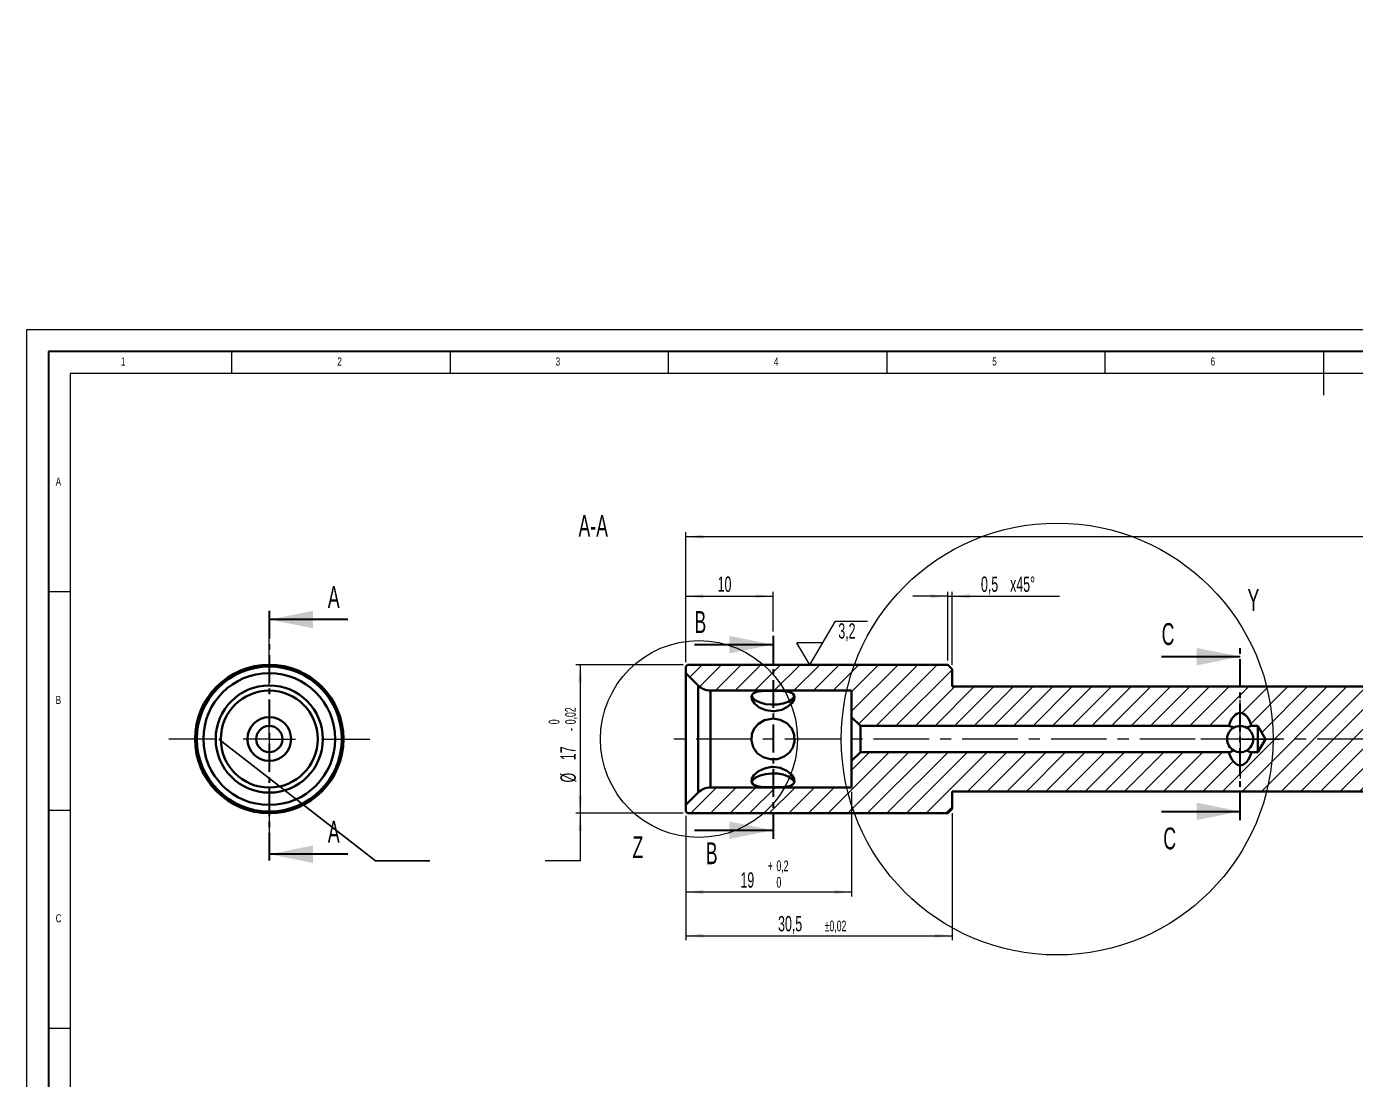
# Model space of a CAD drawing. Header units: millimetres. Extents: x 0 to 594, y 0 to 979.
# Drawn here: x 0 to 304.3, y 248.3 to 489.4 of the extents above; entities that cross this region are included whole.
import ezdxf

# ---------------------------------------------------------------- set-up
doc = ezdxf.new("R2010")
doc.units = ezdxf.units.MM
doc.linetypes.add('CENTER', pattern=[10.16, 6.35, -1.27, 1.27, -1.27])
doc.linetypes.add('CENTERX2', pattern=[20.32, 12.7, -2.54, 2.54, -2.54])
doc.styles.add('SLDTEXTSTYLE0', font='TXT', dxfattribs={"width": 0.605})
doc.styles.add('SLDTEXTSTYLE2', font='TXT', dxfattribs={"width": 0.75})
doc.dimstyles.new('SLDDIMSTYLE0', dxfattribs={"dimtxt": 3.5, "dimasz": 4, "dimexe": 0, "dimexo": 0.0625, "dimgap": 0.875, "dimtad": 1, "dimlfac": 0.5, "dimrnd": 1e-09, "dimzin": 12, "dimdsep": 46, "dimtxsty": 'SLDTEXTSTYLE0', "dimsah": 1, "dimcen": 0.09, "dimadec": 0, "dimazin": 0, "dimtfac": 1, "dimtofl": 0, "dimtmove": 0, "dimatfit": 3, "dimfxl": 1, "dimfrac": 2, "dimtolj": 1, "dimtzin": 12, "dimarcsym": 0})
doc.dimstyles.new('SLDDIMSTYLE1', dxfattribs={"dimtxt": 3.5, "dimasz": 4, "dimexe": 0, "dimexo": 0.0625, "dimgap": 0.875, "dimtad": 1, "dimlfac": 0.5, "dimrnd": 1e-09, "dimzin": 12, "dimdsep": 46, "dimtxsty": 'SLDTEXTSTYLE0', "dimsah": 1, "dimcen": 0.09, "dimadec": 0, "dimazin": 0, "dimtol": 1, "dimtp": 0.2, "dimtfac": 1, "dimtdec": 1, "dimtofl": 0, "dimtmove": 0, "dimatfit": 3, "dimfxl": 1, "dimfrac": 2, "dimtolj": 1, "dimarcsym": 0})
doc.dimstyles.new('SLDDIMSTYLE2', dxfattribs={"dimtxt": 3.5, "dimasz": 4, "dimexe": 0, "dimexo": 0.0625, "dimgap": 0.875, "dimtad": 1, "dimlfac": 0.5, "dimrnd": 1e-09, "dimzin": 12, "dimdsep": 46, "dimtxsty": 'SLDTEXTSTYLE0', "dimsah": 1, "dimcen": 0.09, "dimadec": 0, "dimazin": 0, "dimtol": 1, "dimtp": 0.02, "dimtm": 0.02, "dimtfac": 1, "dimtofl": 0, "dimtmove": 0, "dimatfit": 3, "dimfxl": 1, "dimfrac": 2, "dimtolj": 1, "dimarcsym": 0})
doc.dimstyles.new('SLDDIMSTYLE3', dxfattribs={"dimtxt": 3.5, "dimasz": 4, "dimexe": 0, "dimexo": 0.0625, "dimgap": 0.875, "dimtad": 1, "dimlfac": 0.5, "dimrnd": 1e-09, "dimzin": 12, "dimdsep": 46, "dimtxsty": 'SLDTEXTSTYLE0', "dimsah": 1, "dimcen": 0.09, "dimadec": 0, "dimazin": 0, "dimtfac": 1, "dimtofl": 0, "dimtmove": 0, "dimatfit": 3, "dimfxl": 1, "dimfrac": 2, "dimtolj": 1, "dimtzin": 12, "dimarcsym": 0})
doc.dimstyles.new('SLDDIMSTYLE4', dxfattribs={"dimtxt": 3.5, "dimasz": 4, "dimexe": 0, "dimexo": 0.0625, "dimgap": 0.875, "dimtad": 1, "dimlfac": 0.5, "dimrnd": 1e-09, "dimzin": 12, "dimdsep": 46, "dimtxsty": 'SLDTEXTSTYLE0', "dimsah": 1, "dimcen": 0.09, "dimadec": 0, "dimazin": 0, "dimtol": 1, "dimtm": 0.02, "dimtfac": 1, "dimtofl": 0, "dimtmove": 0, "dimatfit": 3, "dimfxl": 1, "dimfrac": 2, "dimtolj": 1, "dimarcsym": 0})
doc.dimstyles.new('SLDDIMSTYLE5', dxfattribs={"dimtxt": 3.5, "dimasz": 4, "dimexe": 0, "dimexo": 0.0625, "dimgap": 0.875, "dimtad": 1, "dimlfac": 0.5, "dimrnd": 1e-09, "dimzin": 12, "dimdsep": 46, "dimtxsty": 'SLDTEXTSTYLE0', "dimsah": 1, "dimcen": 0.09, "dimadec": 0, "dimazin": 0, "dimtol": 1, "dimtp": 0.05, "dimtm": 0.05, "dimtfac": 1, "dimtofl": 0, "dimtmove": 0, "dimatfit": 3, "dimfxl": 1, "dimfrac": 2, "dimtolj": 1, "dimarcsym": 0})
doc.dimstyles.new('SLDDIMSTYLE8', dxfattribs={"dimtxt": 0, "dimasz": 4, "dimexe": 0, "dimexo": 0.0625, "dimgap": 0, "dimtad": 0, "dimtih": 1, "dimtoh": 1, "dimdec": 0, "dimrnd": 1e-09, "dimzin": 0, "dimdsep": 46, "dimtxsty": 'Standard', "dimblk1": 'NONE', "dimblk2": 'NONE', "dimsah": 1, "dimcen": 0.09, "dimadec": 0, "dimazin": 0, "dimtfac": 4, "dimtdec": 0, "dimtofl": 0, "dimtmove": 0, "dimatfit": 3, "dimldrblk": 'NONE', "dimfxl": 1, "dimfrac": 2, "dimtolj": 1, "dimtzin": 0, "dimarcsym": 0})

# ---------------------------------------------------------------- blocks, each defined once
blk = doc.blocks.new('SW_CENTERMARKSYMBOL_0')
at = {"color": 0, "linetype": 'Continuous', "lineweight": 0}
for p, q in [((0, 12), (0, 23)), ((0, 0), (0, 6)), ((-12, 0), (-23, 0)), ((0, 0), (-6, 0)), ((0, 0), (0, -6)), ((0, 0), (6, 0)), ((12, 0), (23, 0)), ((0, -12), (0, -23))]:
    blk.add_line(p, q, dxfattribs=at)
blk = doc.blocks.new('*D15')
at = {"color": 7, "linetype": 'Continuous', "lineweight": 15}
for p, q in [((150.96, 343.89), (150.96, 359.99)), ((170.96, 350.91), (170.96, 359.99)), ((150.96, 358.99), (170.96, 358.99))]:
    blk.add_line(p, q, dxfattribs=at)
for points in [[(150.96, 358.99), (154.96, 358.54), (154.96, 359.44)], [(170.96, 358.99), (166.96, 359.44), (166.96, 358.54)]]:
    blk.add_solid(points, dxfattribs=at)
at = {"color": 7, "linetype": 'Continuous', "lineweight": 15, "insert": (158.28, 363.5), "char_height": 3.5, "attachment_point": 1, "style": 'SLDTEXTSTYLE0'}
blk.add_mtext('10', dxfattribs=at)
blk = doc.blocks.new('*D16')
at = {"color": 7, "linetype": 'Continuous', "lineweight": 15}
for p, q in [((188.96, 314.19), (188.96, 290.25)), ((150.96, 308.69), (150.96, 290.25)), ((188.96, 291.25), (150.96, 291.25))]:
    blk.add_line(p, q, dxfattribs=at)
for points in [[(150.96, 291.25), (154.96, 290.8), (154.96, 291.7)], [(188.96, 291.25), (184.96, 291.7), (184.96, 290.8)]]:
    blk.add_solid(points, dxfattribs=at)
at = {"color": 7, "linetype": 'Continuous', "lineweight": 15, "attachment_point": 1, "style": 'SLDTEXTSTYLE0'}
for s, insert, char_height in [('0,2', (171.74, 298.47), 2.45), ('19', (163.5, 295.76), 3.5), ('+', (169.77, 298.47), 2.45), ('0', (171.74, 294.71), 2.45)]:
    blk.add_mtext(s, dxfattribs=dict(at, insert=insert, char_height=char_height))
blk = doc.blocks.new('*D17')
at = {"color": 7, "linetype": 'Continuous', "lineweight": 15}
for p, q in [((150.96, 308.69), (150.96, 280.25)), ((211.96, 309.29), (211.96, 280.25)), ((150.96, 281.25), (211.96, 281.25))]:
    blk.add_line(p, q, dxfattribs=at)
for points in [[(150.96, 281.25), (154.96, 280.8), (154.96, 281.7)], [(211.96, 281.25), (207.96, 281.7), (207.96, 280.8)]]:
    blk.add_solid(points, dxfattribs=at)
at = {"color": 7, "linetype": 'Continuous', "lineweight": 15, "attachment_point": 1, "style": 'SLDTEXTSTYLE0'}
for s, insert, char_height in [('30,5', (172.12, 285.76), 3.5), ('±0,02', (182.8, 284.71), 2.45)]:
    blk.add_mtext(s, dxfattribs=dict(at, insert=insert, char_height=char_height))
blk = doc.blocks.new('*D18')
at = {"color": 7, "linetype": 'Continuous', "lineweight": 15}
for p, q in [((210.96, 344.29), (210.96, 359.99)), ((211.96, 343.29), (211.96, 359.99)), ((210.96, 358.99), (202.96, 358.99)), ((210.96, 358.99), (211.96, 358.99)), ((211.96, 358.99), (236.53, 358.99))]:
    blk.add_line(p, q, dxfattribs=at)
for points in [[(210.96, 358.99), (206.96, 359.44), (206.96, 358.54)], [(211.96, 358.99), (215.96, 358.54), (215.96, 359.44)]]:
    blk.add_solid(points, dxfattribs=at)
at = {"color": 7, "linetype": 'Continuous', "lineweight": 15, "char_height": 3.5, "attachment_point": 1, "style": 'SLDTEXTSTYLE0'}
for s, insert in [('0,5', (218.58, 363.5)), ('x45°', (225.26, 363.5))]:
    blk.add_mtext(s, dxfattribs=dict(at, insert=insert))
blk = doc.blocks.new('*D19')
at = {"color": 7, "linetype": 'Continuous', "lineweight": 15}
for p, q in [((150.36, 343.29), (125.8, 343.29)), ((126.8, 343.29), (126.8, 309.29)), ((150.36, 309.29), (125.8, 309.29)), ((126.8, 309.29), (126.8, 298.38)), ((126.8, 298.38), (118.8, 298.38))]:
    blk.add_line(p, q, dxfattribs=at)
for points in [[(126.8, 343.29), (126.35, 339.29), (127.25, 339.29)], [(126.8, 309.29), (127.25, 313.29), (126.35, 313.29)], [(126.8, 309.29), (126.35, 305.29), (127.25, 305.29)]]:
    blk.add_solid(points, dxfattribs=at)
at = {"color": 7, "linetype": 'Continuous', "lineweight": 15, "attachment_point": 1, "rotation": 90, "style": 'SLDTEXTSTYLE0'}
for s, insert, char_height in [('0,02', (123.34, 329.68), 2.45), ('0', (119.58, 329.68), 2.45), ('-', (123.34, 328.14), 2.45), ('17', (122.28, 321.44), 3.5), ('%%c', (122.28, 316.34), 3.5)]:
    blk.add_mtext(s, dxfattribs=dict(at, insert=insert, char_height=char_height))
blk = doc.blocks.new('*D23')
at = {"color": 7, "linetype": 'Continuous', "lineweight": 15}
for p, q in [((150.96, 343.89), (150.96, 373.62)), ((506.96, 372.62), (150.96, 372.62)), ((506.96, 338.29), (506.96, 373.62))]:
    blk.add_line(p, q, dxfattribs=at)
for points in [[(150.96, 372.62), (154.96, 372.17), (154.96, 373.07)], [(506.96, 372.62), (502.96, 373.07), (502.96, 372.17)]]:
    blk.add_solid(points, dxfattribs=at)
at = {"color": 7, "linetype": 'Continuous', "lineweight": 15, "attachment_point": 1, "style": 'SLDTEXTSTYLE0'}
for s, insert, char_height in [('178', (320.28, 377.13), 3.5), ('±0,05', (329.63, 376.08), 2.45)]:
    blk.add_mtext(s, dxfattribs=dict(at, insert=insert, char_height=char_height))
blk = doc.blocks.new('_NONE')
blk = doc.blocks.new('SW_CENTERMARKSYMBOL_1')
at = {"color": 0, "linetype": 'Continuous', "lineweight": 0}
for p, q in [((0, 6), (0, 9)), ((0, 0), (0, 6)), ((-6, 0), (-9, 0)), ((0, 0), (-6, 0)), ((0, 0), (0, -6)), ((0, 0), (6, 0)), ((6, 0), (9, 0)), ((0, -6), (0, -9))]:
    blk.add_line(p, q, dxfattribs=at)
blk = doc.blocks.new('SW_SFSYMBOL_0')
at = {"color": 0, "linetype": 'Continuous', "lineweight": 0}
for p, q in [((-6.54, -5), (-0.65, 5)), ((-0.65, 5), (6.68, 5)), ((-6.54, -5), (-9.49, 0)), ((-3.6, 0), (-9.49, 0))]:
    blk.add_line(p, q, dxfattribs=at)
at = {"color": 0, "linetype": 'Continuous', "lineweight": 0, "insert": (0, 4.51), "char_height": 3.5, "attachment_point": 1, "style": 'SLDTEXTSTYLE0'}
blk.add_mtext('3,2', dxfattribs=at)

msp = doc.modelspace()

# ---------------------------------------------------------------- hatches: boundary and pattern name
at = {"linetype": 'Continuous', "lineweight": 0}
h = msp.add_hatch(dxfattribs=at)
h.set_pattern_fill('ANSI31', style=0)
edge = h.paths.add_edge_path(flags=0)
edge.add_line((458.37034, 326.28617), (462.45619, 333.08617))
edge.add_line((462.45619, 333.08617), (506.95619, 333.08617))
edge.add_line((506.95619, 333.08617), (506.95619, 337.28617))
edge.add_line((506.95619, 337.28617), (505.95619, 338.28617))
edge.add_line((505.95619, 338.28617), (211.95619, 338.28617))
edge.add_line((211.95619, 338.28617), (211.95619, 342.28617))
edge.add_line((211.95619, 342.28617), (210.95619, 343.28617))
edge.add_line((210.95619, 343.28617), (151.35619, 343.28617))
edge.add_line((151.35619, 343.28617), (150.95619, 342.88617))
edge.add_line((150.95619, 342.88617), (150.95619, 341.38617))
edge.add_line((150.95619, 341.38617), (153.78462, 338.55774))
edge.add_arc((156.61304, 341.38617), 4, 225, 270)
edge.add_line((156.61304, 337.38617), (188.95619, 337.38617))
edge.add_line((188.95619, 337.38617), (188.95619, 331.28617))
edge.add_line((188.95619, 331.28617), (190.95619, 329.28617))
edge.add_line((190.95619, 329.28617), (275.35811, 329.28617))
edge.add_ellipse((277.95619, 326.28617), major_axis=(0, 6), ratio=0.5, start_angle=-40.8933946, end_angle=40.8933946, ccw=False)
edge.add_line((280.55427, 329.28617), (281.95619, 329.28617))
edge.add_line((281.95619, 329.28617), (283.75877, 326.28617))
edge.add_line((283.75877, 326.28617), (281.95619, 323.28617))
edge.add_line((281.95619, 323.28617), (280.55427, 323.28617))
edge.add_ellipse((277.95619, 326.28617), major_axis=(0, -6), ratio=0.5, start_angle=-40.8933946, end_angle=40.8933946, ccw=False)
edge.add_line((275.35811, 323.28617), (190.95619, 323.28617))
edge.add_line((190.95619, 323.28617), (188.95619, 321.28617))
edge.add_line((188.95619, 321.28617), (188.95619, 315.18617))
edge.add_line((188.95619, 315.18617), (156.61304, 315.18617))
edge.add_arc((156.61304, 311.18617), 4, 90, 135)
edge.add_line((153.78462, 314.01459), (150.95619, 311.18617))
edge.add_line((150.95619, 311.18617), (150.95619, 309.68617))
edge.add_line((150.95619, 309.68617), (151.35619, 309.28617))
edge.add_line((151.35619, 309.28617), (210.95619, 309.28617))
edge.add_line((210.95619, 309.28617), (211.95619, 310.28617))
edge.add_line((211.95619, 310.28617), (211.95619, 314.28617))
edge.add_line((211.95619, 314.28617), (505.95619, 314.28617))
edge.add_line((505.95619, 314.28617), (506.95619, 315.28617))
edge.add_line((506.95619, 315.28617), (506.95619, 319.48617))
edge.add_line((506.95619, 319.48617), (462.45619, 319.48617))
edge.add_line((462.45619, 319.48617), (458.37034, 326.28617))

# ---------------------------------------------------------------- linework, layer by layer
at = {"color": 7, "linetype": 'Continuous', "lineweight": 0}
for p, q in [((0, 420), (0, 0)), ((594, 420), (0, 420)), ((47, 410), (47, 415)), ((97, 415), (97, 410)), ((147, 410), (147, 415)), ((197, 415), (197, 410)), ((247, 410), (247, 415)), ((297, 415), (297, 405)), ((584, 410), (10, 410)), ((10, 410), (10, 10)), ((10, 360), (5, 360)), ((5, 310), (10, 310)), ((10, 260), (5, 260))]:
    msp.add_line(p, q, dxfattribs=at)
at = {"color": 7, "linetype": 'Continuous', "lineweight": 30}
for p, q in [((589, 415), (5, 415)), ((5, 415), (5, 5)), ((73.58248, 353.64283), (55.58248, 353.64283)), ((152.95619, 347.90741), (170.95619, 347.90741)), ((259.95619, 345.15469), (277.95619, 345.15469)), ((259.95619, 309.71611), (277.95619, 309.71611)), ((152.95619, 305.40663), (170.95619, 305.40663)), ((73.58248, 299.91201), (55.58248, 299.91201))]:
    msp.add_line(p, q, dxfattribs=at)
at = {"color": 7, "linetype": 'CENTER', "lineweight": 30}
for p, q in [((55.58248, 355.64283), (55.58248, 297.91201)), ((170.95619, 349.90741), (170.95619, 303.40663)), ((277.95619, 307.71611), (277.95619, 347.15469))]:
    msp.add_line(p, q, dxfattribs=at)
at = {"color": 7, "linetype": 'Continuous', "lineweight": 40}
for p, q in [((150.95619, 342.88617), (151.35619, 343.28617)), ((150.95619, 341.38617), (150.95619, 342.88617)), ((153.78462, 338.55774), (150.95619, 341.38617)), ((150.95619, 311.18617), (150.95619, 341.38617)), ((210.95619, 343.28617), (151.35619, 343.28617)), ((210.95619, 343.28617), (211.95619, 342.28617)), ((211.95619, 338.28617), (211.95619, 342.28617)), ((153.78462, 314.01459), (153.78462, 338.55774)), ((211.95619, 338.28617), (505.95619, 338.28617)), ((156.61304, 337.38617), (188.95619, 337.38617)), ((156.61304, 337.38617), (156.61304, 315.18617)), ((188.95619, 331.28617), (188.95619, 337.38617)), ((190.95619, 329.28617), (188.95619, 331.28617)), ((188.95619, 321.28617), (188.95619, 331.28617)), ((190.95619, 329.28617), (275.35811, 329.28617)), ((190.95619, 329.28617), (190.95619, 323.28617)), ((280.55427, 329.28617), (281.95619, 329.28617)), ((281.95619, 329.28617), (283.75877, 326.28617)), ((281.95619, 329.28617), (281.95619, 323.28617)), ((283.75877, 326.28617), (281.95619, 323.28617)), ((188.95619, 321.28617), (190.95619, 323.28617)), ((275.35811, 323.28617), (190.95619, 323.28617)), ((281.95619, 323.28617), (280.55427, 323.28617)), ((188.95619, 315.18617), (188.95619, 321.28617)), ((150.95619, 311.18617), (153.78462, 314.01459)), ((188.95619, 315.18617), (156.61304, 315.18617)), ((505.95619, 314.28617), (211.95619, 314.28617)), ((211.95619, 310.28617), (211.95619, 314.28617)), ((150.95619, 309.68617), (150.95619, 311.18617)), ((151.35619, 309.28617), (150.95619, 309.68617)), ((151.35619, 309.28617), (210.95619, 309.28617)), ((211.95619, 310.28617), (210.95619, 309.28617))]:
    msp.add_line(p, q, dxfattribs=at)
at = {"color": 7, "linetype": 'CENTERX2', "lineweight": 0}
msp.add_line((511.48796, 326.28617), (145.86524, 326.28617), dxfattribs=at)
at = {"color": 8, "linetype": 'Continuous', "lineweight": 40, "flags": 128}
for points in [[(175.91877, 336.21069), (175.81892, 335.99723), (175.27101, 335.36652), (174.40308, 334.83311), (173.27952, 334.43656), (171.98364, 334.20628), (170.61157, 334.15936), (169.26505, 334.29926), (168.04395, 334.61562), (167.03885, 335.08497), (166.32427, 335.67251), (165.98407, 336.23673)], [(165.99886, 316.37536), (166.32427, 316.89982), (167.03885, 317.48736), (168.04395, 317.95671), (169.26505, 318.27307), (170.61157, 318.41297), (171.98364, 318.36605), (173.27952, 318.13577), (174.40308, 317.73922), (175.27101, 317.20581), (175.81892, 316.5751), (175.90895, 316.38697)]]:
    msp.add_lwpolyline(points, dxfattribs=at)
at = {"color": 7, "linetype": 'Continuous', "lineweight": 40, "flags": 128}
for points in [[(170.95619, 332.67447), (169.28547, 332.90502), (167.80281, 333.5458), (166.68604, 334.45135), (166.08728, 335.38635), (166.01843, 336.15592), (166.40238, 336.70914), (167.1986, 337.06559), (168.39841, 337.25763), (169.93745, 337.33181), (171.62931, 337.33747), (173.24705, 337.27886), (174.60678, 337.09275), (175.53037, 336.69336), (175.91169, 336.07115), (175.79218, 335.30311), (175.24297, 334.46978), (174.28485, 333.65643), (172.93621, 333.00096), (171.30854, 332.68454), (170.95619, 332.67447)], [(170.95619, 330.95329), (172.62691, 330.69364), (174.10957, 329.92827), (175.22634, 328.71547), (175.8251, 327.24039), (175.89395, 325.74998), (175.51001, 324.38053), (174.71378, 323.19005), (173.51398, 322.25913), (171.97493, 321.71351), (170.28308, 321.66), (168.66533, 322.12327), (167.3056, 323.07852), (166.38201, 324.42551), (166.00069, 325.93219), (166.1202, 327.3838), (166.66941, 328.68888), (167.62753, 329.78901), (168.97617, 330.58326), (170.60384, 330.94211), (170.95619, 330.95329)], [(170.95619, 319.89786), (172.62691, 319.66731), (174.10957, 319.02653), (175.22634, 318.12098), (175.8251, 317.18598), (175.89395, 316.41641), (175.51001, 315.86319), (174.71378, 315.50675), (173.51398, 315.3147), (171.97493, 315.24052), (170.28308, 315.23487), (168.66533, 315.29348), (167.3056, 315.47958), (166.38201, 315.87897), (166.00069, 316.50118), (166.1202, 317.26922), (166.66941, 318.10255), (167.62753, 318.91591), (168.97617, 319.57138), (170.60384, 319.88779), (170.95619, 319.89786)]]:
    msp.add_lwpolyline(points, dxfattribs=at)
at = {"color": 7, "linetype": 'Continuous', "lineweight": 0}
for centre, radius in [((236.02729, 326.28617), 49.44672), ((153.97908, 326.28617), 22.54503)]:
    msp.add_circle(centre, radius, dxfattribs=at)
at = {"color": 7, "linetype": 'Continuous', "lineweight": 40}
for radius in [17, 16.6, 15.1, 12.27157, 11.1, 5, 3]:
    msp.add_circle((55.58248, 326.28617), radius, dxfattribs=at)
for centre, radius, start, end in [((156.61304, 341.38617), 4, 225, 270), ((277.95619, 326.28617), 3, 120, 240), ((277.95619, 326.28617), 3, 60, 120), ((277.95619, 326.28617), 3, 300, 60), ((277.95619, 326.28617), 3, 240, 300), ((156.61304, 311.18617), 4, 90, 135)]:
    msp.add_arc(centre, radius, start, end, dxfattribs=at)
for major_axis, ratio, start_param, end_param in [((0, 6), 0.5, 5.235987756, 7.330382858), ((-2.89778, 2.89778), 0.267949192, 5.497787144, 6.021385919), ((2.89778, 2.89778), 0.267949192, 0.261799388, 0.785398163), ((2.89778, 2.89778), 0.267949192, 3.403392041, 3.926990817), ((0, -6), 0.5, 5.235987756, 7.330382858), ((-2.89778, 2.89778), 0.267949192, 2.35619449, 2.879793266)]:
    msp.add_ellipse((277.95619, 326.28617), major_axis=major_axis, ratio=ratio, start_param=start_param, end_param=end_param, dxfattribs=at)
at = {"color": 7, "linetype": 'Continuous', "lineweight": 30}
for points in [[(55.58248, 353.64283), (65.58248, 351.64283), (65.58248, 355.64283)], [(170.95619, 347.90741), (160.95619, 349.90741), (160.95619, 345.90741)], [(277.95619, 345.15469), (267.95619, 347.15469), (267.95619, 343.15469)], [(277.95619, 309.71611), (267.95619, 311.71611), (267.95619, 307.71611)], [(170.95619, 305.40663), (160.95619, 307.40663), (160.95619, 303.40663)], [(55.58248, 299.91201), (65.58248, 297.91201), (65.58248, 301.91201)]]:
    msp.add_solid(points, dxfattribs=at)

# ---------------------------------------------------------------- block references
at = {"color": 7, "linetype": 'Continuous', "lineweight": 0}
for name, p in [('SW_SFSYMBOL_0', (185.91247, 348.28592)), ('SW_CENTERMARKSYMBOL_0', (55.58248, 326.28617)), ('SW_CENTERMARKSYMBOL_1', (277.95619, 326.28617))]:
    msp.add_blockref(name, p, dxfattribs=at)

# ---------------------------------------------------------------- texts
at = {"color": 7, "linetype": 'Continuous', "lineweight": 0, "attachment_point": 1}
for s, insert, char_height, style in [('1', (21.58334, 413.66802), 1.85208, 'SLDTEXTSTYLE2'), ('2', (71.16667, 413.66802), 1.85208, 'SLDTEXTSTYLE2'), ('3', (121.16667, 413.66802), 1.85208, 'SLDTEXTSTYLE2'), ('4', (171.16667, 413.66802), 1.85208, 'SLDTEXTSTYLE2'), ('5', (221.16667, 413.66802), 1.85208, 'SLDTEXTSTYLE2'), ('6', (271.16667, 413.66802), 1.85208, 'SLDTEXTSTYLE2'), ('A', (6.66667, 386.16802), 1.85208, 'SLDTEXTSTYLE2'), ('A-A', (126.40825, 377.60299), 5, 'SLDTEXTSTYLE0'), ('Y', (279.62422, 360.60938), 5, 'SLDTEXTSTYLE0'), ('B', (6.66667, 336.16802), 1.85208, 'SLDTEXTSTYLE2'), ('Z', (138.76541, 304.0193), 5, 'SLDTEXTSTYLE0'), ('C', (6.66667, 286.16802), 1.85208, 'SLDTEXTSTYLE2')]:
    msp.add_mtext(s, dxfattribs=dict(at, insert=insert, char_height=char_height, style=style))
at = {"color": 7, "linetype": 'Continuous', "char_height": 5, "attachment_point": 1, "style": 'SLDTEXTSTYLE0'}
for s, insert in [('A', (69.00284, 361.31275)), ('B', (152.95619, 355.57733)), ('C', (259.95619, 352.82461)), ('A', (69.00284, 307.58193)), ('C', (260.34321, 306.02982)), ('B', (155.54697, 302.62659))]:
    msp.add_mtext(s, dxfattribs=dict(at, insert=insert))

# ---------------------------------------------------------------- dimensions: what is measured, and where the dimension line sits
at = {"color": 7, "linetype": 'Continuous', "lineweight": 15}
for base, p1, p2, dimstyle, picture, middle in [((150.95619, 372.61599), (506.95619, 337.28617), (150.95619, 342.88617), 'SLDDIMSTYLE5', '*D23', (328.95619, 372.61599)), ((170.95619, 358.988), (150.95619, 342.88617), (170.95619, 349.90741), 'SLDDIMSTYLE0', '*D15', (160.95619, 358.988)), ((150.95619, 291.2527), (188.95619, 315.18617), (150.95619, 309.68617), 'SLDDIMSTYLE1', '*D16', (169.95619, 291.2527)), ((211.95619, 281.2527), (150.95619, 309.68617), (211.95619, 310.28617), 'SLDDIMSTYLE2', '*D17', (181.45619, 281.2527))]:
    dim = msp.add_linear_dim(base=base, p1=p1, p2=p2, dimstyle=dimstyle, dxfattribs=at)
    dim.commit()
    dim.dimension.update_dxf_attribs({"geometry": picture, "text_midpoint": middle, "dimtype": 160})
dim = msp.add_linear_dim(base=(211.95619, 358.988), p1=(210.95619, 343.28617), p2=(211.95619, 342.28617), text='<>x45°', dimstyle='SLDDIMSTYLE3', dxfattribs=at)
dim.commit()
dim.dimension.update_dxf_attribs({"geometry": '*D18', "text_midpoint": (226.75979, 358.988), "dimtype": 160})
dim = msp.add_linear_dim(base=(126.79574, 309.28617), p1=(151.35619, 343.28617), p2=(151.35619, 309.28617), angle=90, text='%%c<>', dimstyle='SLDDIMSTYLE4', dxfattribs=at)
dim.commit()
dim.dimension.update_dxf_attribs({"geometry": '*D19', "text_midpoint": (126.79574, 326.28617), "dimtype": 160})

# ---------------------------------------------------------------- leaders
at = {"color": 7, "linetype": 'Continuous', "lineweight": 0, "has_arrowhead": 0}
for points in [[(61.6249, 978.8585), (538.45619, 348.21342), (538.45619, 336.21342)], [(44.0249, 326.28617), (79.94122, 298.38001), (92.37074, 298.38001)]]:
    msp.add_leader(points, dimstyle='SLDDIMSTYLE8', dxfattribs=at)

doc.saveas('drawing.dxf')
